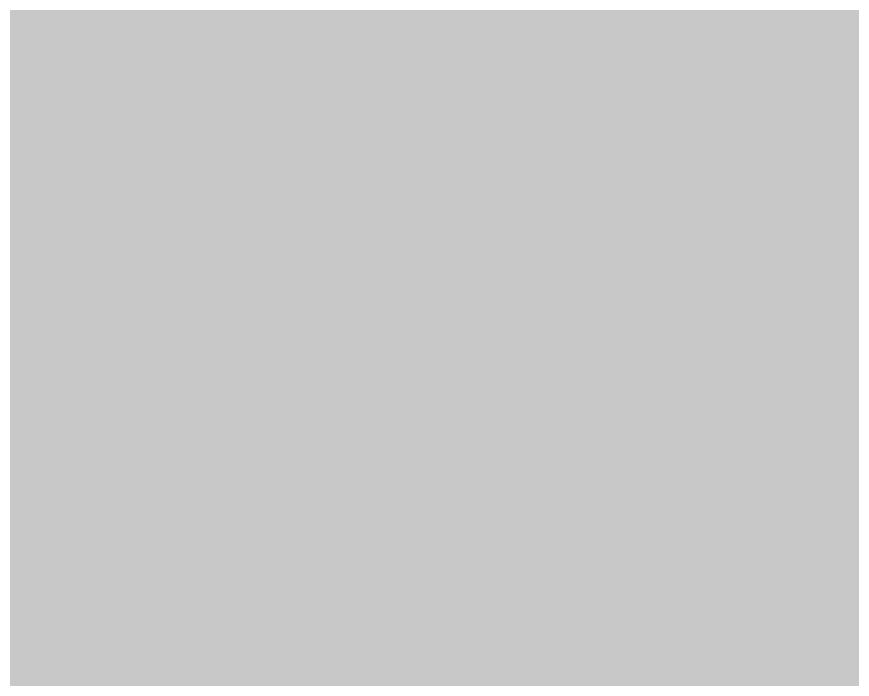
# Model space of a CAD drawing. Header units: inches. Extents: x 27328 to 120839, y -4075 to 4147.
# Drawn here: x 32240.2 to 32389.4, y 912.8 to 1031 of the extents above; entities that cross this region are included whole.
import ezdxf

# ---------------------------------------------------------------- set-up
doc = ezdxf.new("R2010")
doc.units = ezdxf.units.IN
doc.header["$MEASUREMENT"] = 0
doc.layers.add('A-ROOF', color=132, linetype='Continuous', lineweight=9)

msp = doc.modelspace()

# ---------------------------------------------------------------- hatches: boundary and pattern name
at = {"layer": 'A-ROOF'}
h = msp.add_hatch(color=256, dxfattribs=at)
h.paths.add_polyline_path([(32255.91, 689.75), (33040.3, 1116.62), (33057.85, 1107.45), (33260.5, 1217.73), (33242.95, 1226.9), (34423.64, 1869.43), (34441.19, 1860.26), (34646.1, 1971.77), (34594.26, 1998.84), (34590.43, 1996.75), (34589.84, 1997.06), (34181.64, 1774.96), (34181.47, 1775.51), (33869.09, 1938.59), (31973.24, 906.87), (32229.57, 785.63), (32229.57, 711.59), (32221.99, 707.46), (32242.26, 696.88)], flags=0)
h.paths.add_polyline_path([(32113.06, 775.33), (32037.94, 814.55), (32037.94, 810.86), (32109.59, 776.97)], flags=0)
h.paths.add_polyline_path([(32029.77, 814.73), (32029.77, 818.81), (31918.33, 876.99), (31908.94, 871.87), (32027.64, 815.73)], flags=0)
h.paths.add_polyline_path([(34181.64, 1848.13), (34521.17, 2032.9), (34276.81, 2160.47), (34089.13, 2058.33), (34106.7, 2050.03), (34232.21, 2118.22), (34298.34, 2086.94), (34298.54, 2052.82), (34346.57, 2030.02), (34346.36, 1974.73), (34263.38, 1929.78), (34202.01, 1958.81), (34202.01, 1996.25), (34100.69, 1941.35), (34036.19, 1971.85), (34036.09, 1974.31), (34034.75, 1975.03), (34034.79, 1975.82), (34036.09, 1976.53), (34036.09, 2029.46), (33925.49, 1969.28), (34181.47, 1848.21)], flags=0)
h.paths.add_polyline_path([(34262.42, 1931.33), (34262.48, 1931.53), (34262.05, 1932.27), (34261.58, 1932.52), (34260.81, 1932.71), (34260.73, 1932.13), (34262.35, 1931.37)], flags=0)
h.paths.add_polyline_path([(34264.65, 1931.43), (34266.29, 1932.54), (34266.18, 1932.81), (34265.85, 1932.8), (34264.75, 1932.03), (34264.61, 1931.53)], flags=0)
h.paths.add_polyline_path([(34281.15, 1940.41), (34282.43, 1941.11), (34282.34, 1941.81), (34281.46, 1941.33), (34281.32, 1940.85), (34281.15, 1940.74)], flags=0)
h.paths.add_polyline_path([(34280.89, 1940.27), (34281.15, 1940.41), (34280.94, 1941.04), (34280.89, 1941.02)], flags=0)
h.paths.add_polyline_path([(34204.87, 1958.55), (34204.88, 1958.91), (34204.79, 1959.2), (34204.32, 1958.81), (34204.79, 1958.59)], flags=0)
h.paths.add_polyline_path([(34343.88, 1974.55), (34344.26, 1974.89), (34343.89, 1974.84), (34343.84, 1974.65)], flags=0)
h.paths.add_polyline_path([(34345.74, 2002.66), (34346.04, 2002.82), (34346.18, 2003.23), (34345.99, 2003.23), (34345.86, 2002.78), (34345.72, 2002.68)], flags=0)

doc.saveas('drawing.dxf')
